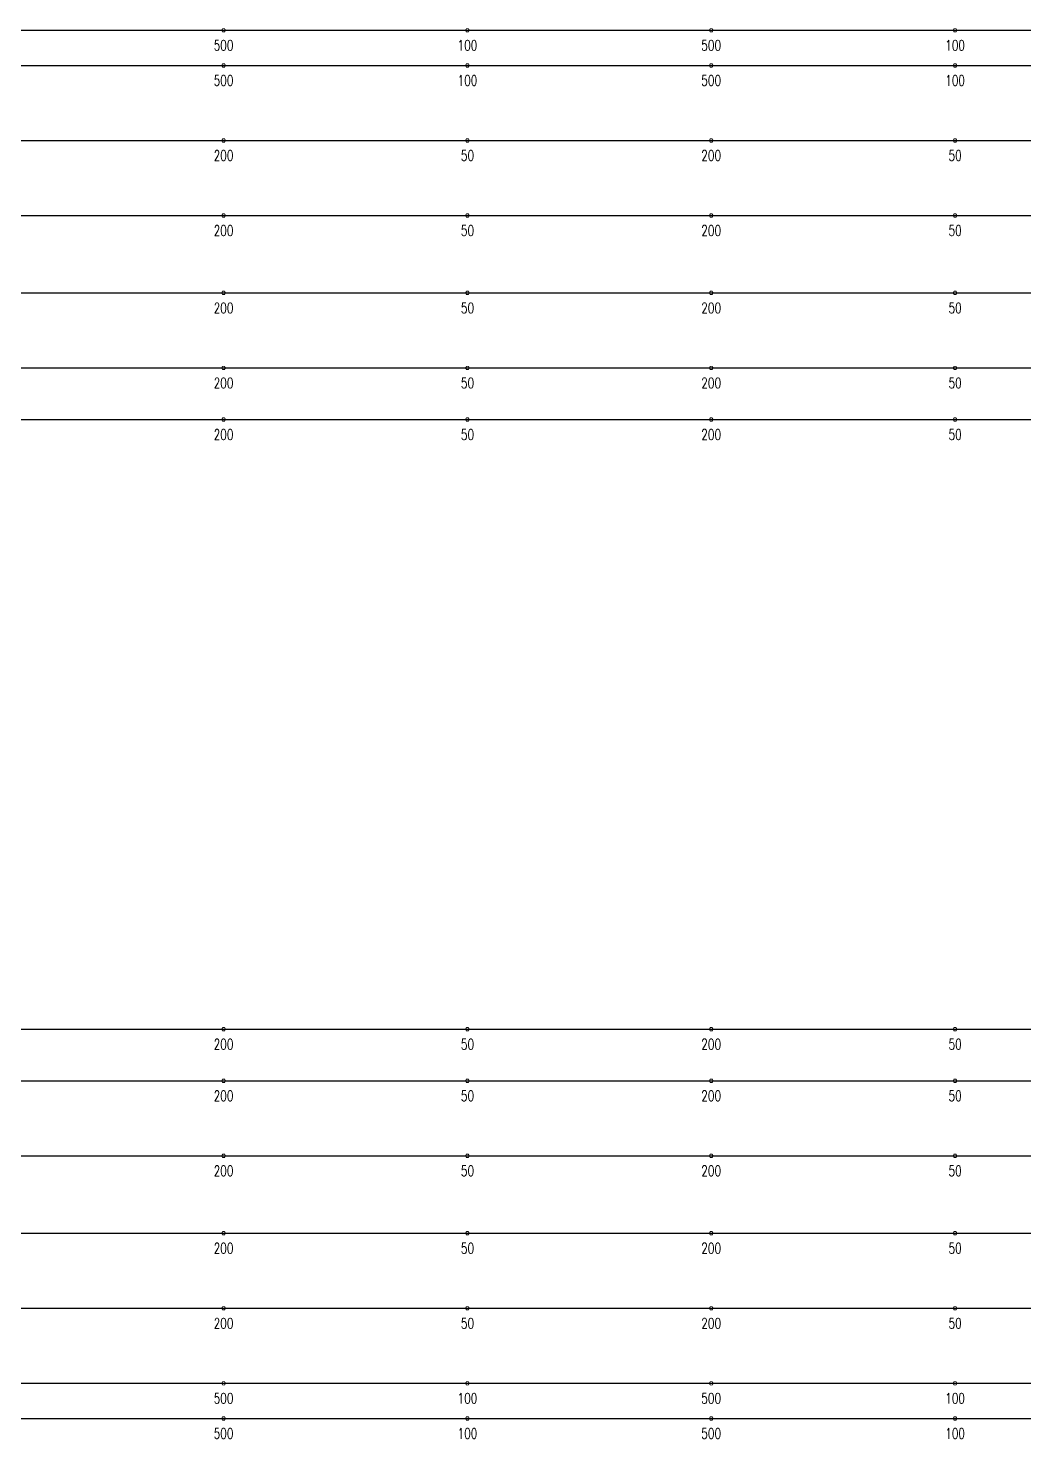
# Model space of a CAD drawing. Header units: millimetres. Extents: x 118516 to 588795, y -24154 to 50684.
# Drawn here: x 398883 to 420116, y 8468 to 38545 of the extents above; entities that cross this region are included whole.
import ezdxf
from ezdxf.enums import TextEntityAlignment as Align

# ---------------------------------------------------------------- set-up
doc = ezdxf.new("R2010")
doc.units = ezdxf.units.MM
doc.layers.get('0').update_dxf_attribs({"lineweight": 20})
doc.layers.add('ARES_TAG', color=3, linetype='Continuous')
doc.layers.add('NDC_S_TENDON', color=10, linetype='Continuous')
doc.layers.add('Current plane_Column', color=7, linetype='Continuous', true_color=0x4b00ff)
doc.layers.add('NDC_S-TENDON', color=6, linetype='Continuous', lineweight=35)
doc.layers.add('NDC_S_ANNO', color=7, linetype='Continuous', lineweight=20)
doc.styles.add('ARES_ROMANS_0.36', font='romans.shx', dxfattribs={"width": 0.36, "bigfont": 'vns.shx'})
doc.styles.add('NDC_ANNO', font='', dxfattribs={"width": 0.8})
doc.styles.get('NDC_ANNO').set_extended_font_data('Dotum')

# ---------------------------------------------------------------- blocks, each defined once
blk = doc.blocks.new('*U490')
at = {"layer": 'NDC_S_TENDON'}
blk.add_line((5123, 0), (56672, 0), dxfattribs=at)
at = {"layer": 'ARES_TAG', "style": 'ARES_ROMANS_0.36', "width": 0.36}
blk.add_attdef('S3', text='', height=375, dxfattribs=at).set_placement((-7518, 0), align=Align.MIDDLE_CENTER)
blk = doc.blocks.new('*U530')
at = {"layer": 'NDC_S_TENDON'}
blk.add_line((-16450, 0), (25150, 0), dxfattribs=at)
at = {"layer": 'ARES_TAG', "style": 'ARES_ROMANS_0.36', "width": 0.36}
blk.add_attdef('S3', text='', height=375, rotation=6.0284, dxfattribs=at).set_placement((-29792, -1409), align=Align.MIDDLE_CENTER)
blk = doc.blocks.new('*U703')
at = {"layer": 'NDC_S_TENDON'}
blk.add_line((-16450, 0), (25150, 0), dxfattribs=at)
at = {"layer": 'ARES_TAG', "style": 'ARES_ROMANS_0.36', "width": 0.36}
blk.add_attdef('S3', text='', height=375, rotation=6.0284, dxfattribs=at).set_placement((-30967, -1533), align=Align.MIDDLE_CENTER)
blk = doc.blocks.new('*U531')
at = {"layer": 'NDC_S_TENDON'}
blk.add_line((-16450, 0), (25150, 0), dxfattribs=at)
at = {"layer": 'ARES_TAG', "style": 'ARES_ROMANS_0.36', "width": 0.36}
blk.add_attdef('S3', text='', height=375, rotation=6.0286, dxfattribs=at).set_placement((-29792, -1409), align=Align.MIDDLE_CENTER)
blk = doc.blocks.new('*U700')
at = {"layer": 'NDC_S_TENDON'}
blk.add_line((-16450, 0), (25150, 0), dxfattribs=at)
at = {"layer": 'ARES_TAG', "style": 'ARES_ROMANS_0.36', "width": 0.36}
blk.add_attdef('S3', text='', height=375, rotation=6.0286, dxfattribs=at).set_placement((-31000, -1537), align=Align.MIDDLE_CENTER)
blk = doc.blocks.new('HTB TDX')
at = {"layer": 'NDC_S-TENDON', "linetype": 'Continuous'}
for points, elevation in [([(20490, 29000, 20, 20, 0), (20470, 29035, 20, 20, 0), (20430, 29035, 20, 20, 0), (20410, 29000, 20, 20, 0), (20430, 28965, 20, 20, 0), (20470, 28965, 20, 20, 0)], 3600), ([(20490, 29000, 20, 20, 0), (20470, 29035, 20, 20, 0), (20430, 29035, 20, 20, 0), (20410, 29000, 20, 20, 0), (20430, 28965, 20, 20, 0), (20470, 28965, 20, 20, 0)], 3600), ([(20490, 29000, 20, 20, 0), (20470, 29035, 20, 20, 0), (20430, 29035, 20, 20, 0), (20410, 29000, 20, 20, 0), (20430, 28965, 20, 20, 0), (20470, 28965, 20, 20, 0)], 3600), ([(20490, 29000, 20, 20, 0), (20470, 29035, 20, 20, 0), (20430, 29035, 20, 20, 0), (20410, 29000, 20, 20, 0), (20430, 28965, 20, 20, 0), (20470, 28965, 20, 20, 0)], 3600), ([(25690, 29000, 20, 20, 0), (25670, 29035, 20, 20, 0), (25630, 29035, 20, 20, 0), (25610, 29000, 20, 20, 0), (25630, 28965, 20, 20, 0), (25670, 28965, 20, 20, 0)], 3200), ([(25690, 29000, 20, 20, 0), (25670, 29035, 20, 20, 0), (25630, 29035, 20, 20, 0), (25610, 29000, 20, 20, 0), (25630, 28965, 20, 20, 0), (25670, 28965, 20, 20, 0)], 3200), ([(30890, 29000, 20, 20, 0), (30870, 29035, 20, 20, 0), (30830, 29035, 20, 20, 0), (30810, 29000, 20, 20, 0), (30830, 28965, 20, 20, 0), (30870, 28965, 20, 20, 0)], 3600), ([(30890, 29000, 20, 20, 0), (30870, 29035, 20, 20, 0), (30830, 29035, 20, 20, 0), (30810, 29000, 20, 20, 0), (30830, 28965, 20, 20, 0), (30870, 28965, 20, 20, 0)], 3600), ([(30890, 29000, 20, 20, 0), (30870, 29035, 20, 20, 0), (30830, 29035, 20, 20, 0), (30810, 29000, 20, 20, 0), (30830, 28965, 20, 20, 0), (30870, 28965, 20, 20, 0)], 3600), ([(30890, 29000, 20, 20, 0), (30870, 29035, 20, 20, 0), (30830, 29035, 20, 20, 0), (30810, 29000, 20, 20, 0), (30830, 28965, 20, 20, 0), (30870, 28965, 20, 20, 0)], 3600), ([(36090, 29000, 20, 20, 0), (36070, 29035, 20, 20, 0), (36030, 29035, 20, 20, 0), (36010, 29000, 20, 20, 0), (36030, 28965, 20, 20, 0), (36070, 28965, 20, 20, 0)], 3200), ([(36090, 29000, 20, 20, 0), (36070, 29035, 20, 20, 0), (36030, 29035, 20, 20, 0), (36010, 29000, 20, 20, 0), (36030, 28965, 20, 20, 0), (36070, 28965, 20, 20, 0)], 3200), ([(20490, 28250, 20, 20, 0), (20470, 28285, 20, 20, 0), (20430, 28285, 20, 20, 0), (20410, 28250, 20, 20, 0), (20430, 28215, 20, 20, 0), (20470, 28215, 20, 20, 0)], 3600), ([(20490, 28250, 20, 20, 0), (20470, 28285, 20, 20, 0), (20430, 28285, 20, 20, 0), (20410, 28250, 20, 20, 0), (20430, 28215, 20, 20, 0), (20470, 28215, 20, 20, 0)], 3600), ([(20490, 28250, 20, 20, 0), (20470, 28285, 20, 20, 0), (20430, 28285, 20, 20, 0), (20410, 28250, 20, 20, 0), (20430, 28215, 20, 20, 0), (20470, 28215, 20, 20, 0)], 3600), ([(20490, 28250, 20, 20, 0), (20470, 28285, 20, 20, 0), (20430, 28285, 20, 20, 0), (20410, 28250, 20, 20, 0), (20430, 28215, 20, 20, 0), (20470, 28215, 20, 20, 0)], 3600), ([(25690, 28250, 20, 20, 0), (25670, 28285, 20, 20, 0), (25630, 28285, 20, 20, 0), (25610, 28250, 20, 20, 0), (25630, 28215, 20, 20, 0), (25670, 28215, 20, 20, 0)], 3200), ([(25690, 28250, 20, 20, 0), (25670, 28285, 20, 20, 0), (25630, 28285, 20, 20, 0), (25610, 28250, 20, 20, 0), (25630, 28215, 20, 20, 0), (25670, 28215, 20, 20, 0)], 3200), ([(30890, 28250, 20, 20, 0), (30870, 28285, 20, 20, 0), (30830, 28285, 20, 20, 0), (30810, 28250, 20, 20, 0), (30830, 28215, 20, 20, 0), (30870, 28215, 20, 20, 0)], 3600), ([(30890, 28250, 20, 20, 0), (30870, 28285, 20, 20, 0), (30830, 28285, 20, 20, 0), (30810, 28250, 20, 20, 0), (30830, 28215, 20, 20, 0), (30870, 28215, 20, 20, 0)], 3600), ([(30890, 28250, 20, 20, 0), (30870, 28285, 20, 20, 0), (30830, 28285, 20, 20, 0), (30810, 28250, 20, 20, 0), (30830, 28215, 20, 20, 0), (30870, 28215, 20, 20, 0)], 3600), ([(30890, 28250, 20, 20, 0), (30870, 28285, 20, 20, 0), (30830, 28285, 20, 20, 0), (30810, 28250, 20, 20, 0), (30830, 28215, 20, 20, 0), (30870, 28215, 20, 20, 0)], 3600), ([(36090, 28250, 20, 20, 0), (36070, 28285, 20, 20, 0), (36030, 28285, 20, 20, 0), (36010, 28250, 20, 20, 0), (36030, 28215, 20, 20, 0), (36070, 28215, 20, 20, 0)], 3200), ([(36090, 28250, 20, 20, 0), (36070, 28285, 20, 20, 0), (36030, 28285, 20, 20, 0), (36010, 28250, 20, 20, 0), (36030, 28215, 20, 20, 0), (36070, 28215, 20, 20, 0)], 3200), ([(20490, 26650, 20, 20, 0), (20470, 26685, 20, 20, 0), (20430, 26685, 20, 20, 0), (20410, 26650, 20, 20, 0), (20430, 26615, 20, 20, 0), (20470, 26615, 20, 20, 0)], 3650), ([(20490, 26650, 20, 20, 0), (20470, 26685, 20, 20, 0), (20430, 26685, 20, 20, 0), (20410, 26650, 20, 20, 0), (20430, 26615, 20, 20, 0), (20470, 26615, 20, 20, 0)], 3650), ([(20490, 26650, 20, 20, 0), (20470, 26685, 20, 20, 0), (20430, 26685, 20, 20, 0), (20410, 26650, 20, 20, 0), (20430, 26615, 20, 20, 0), (20470, 26615, 20, 20, 0)], 3650), ([(20490, 26650, 20, 20, 0), (20470, 26685, 20, 20, 0), (20430, 26685, 20, 20, 0), (20410, 26650, 20, 20, 0), (20430, 26615, 20, 20, 0), (20470, 26615, 20, 20, 0)], 3650), ([(25690, 26650, 20, 20, 0), (25670, 26685, 20, 20, 0), (25630, 26685, 20, 20, 0), (25610, 26650, 20, 20, 0), (25630, 26615, 20, 20, 0), (25670, 26615, 20, 20, 0)], 3500), ([(25690, 26650, 20, 20, 0), (25670, 26685, 20, 20, 0), (25630, 26685, 20, 20, 0), (25610, 26650, 20, 20, 0), (25630, 26615, 20, 20, 0), (25670, 26615, 20, 20, 0)], 3500), ([(30890, 26650, 20, 20, 0), (30870, 26685, 20, 20, 0), (30830, 26685, 20, 20, 0), (30810, 26650, 20, 20, 0), (30830, 26615, 20, 20, 0), (30870, 26615, 20, 20, 0)], 3650), ([(30890, 26650, 20, 20, 0), (30870, 26685, 20, 20, 0), (30830, 26685, 20, 20, 0), (30810, 26650, 20, 20, 0), (30830, 26615, 20, 20, 0), (30870, 26615, 20, 20, 0)], 3650), ([(30890, 26650, 20, 20, 0), (30870, 26685, 20, 20, 0), (30830, 26685, 20, 20, 0), (30810, 26650, 20, 20, 0), (30830, 26615, 20, 20, 0), (30870, 26615, 20, 20, 0)], 3650), ([(30890, 26650, 20, 20, 0), (30870, 26685, 20, 20, 0), (30830, 26685, 20, 20, 0), (30810, 26650, 20, 20, 0), (30830, 26615, 20, 20, 0), (30870, 26615, 20, 20, 0)], 3650), ([(36090, 26650, 20, 20, 0), (36070, 26685, 20, 20, 0), (36030, 26685, 20, 20, 0), (36010, 26650, 20, 20, 0), (36030, 26615, 20, 20, 0), (36070, 26615, 20, 20, 0)], 3500), ([(36090, 26650, 20, 20, 0), (36070, 26685, 20, 20, 0), (36030, 26685, 20, 20, 0), (36010, 26650, 20, 20, 0), (36030, 26615, 20, 20, 0), (36070, 26615, 20, 20, 0)], 3500), ([(20490, 25050, 20, 20, 0), (20470, 25085, 20, 20, 0), (20430, 25085, 20, 20, 0), (20410, 25050, 20, 20, 0), (20430, 25015, 20, 20, 0), (20470, 25015, 20, 20, 0)], 3650), ([(20490, 25050, 20, 20, 0), (20470, 25085, 20, 20, 0), (20430, 25085, 20, 20, 0), (20410, 25050, 20, 20, 0), (20430, 25015, 20, 20, 0), (20470, 25015, 20, 20, 0)], 3650), ([(20490, 25050, 20, 20, 0), (20470, 25085, 20, 20, 0), (20430, 25085, 20, 20, 0), (20410, 25050, 20, 20, 0), (20430, 25015, 20, 20, 0), (20470, 25015, 20, 20, 0)], 3650), ([(20490, 25050, 20, 20, 0), (20470, 25085, 20, 20, 0), (20430, 25085, 20, 20, 0), (20410, 25050, 20, 20, 0), (20430, 25015, 20, 20, 0), (20470, 25015, 20, 20, 0)], 3650), ([(25690, 25050, 20, 20, 0), (25670, 25085, 20, 20, 0), (25630, 25085, 20, 20, 0), (25610, 25050, 20, 20, 0), (25630, 25015, 20, 20, 0), (25670, 25015, 20, 20, 0)], 3500), ([(25690, 25050, 20, 20, 0), (25670, 25085, 20, 20, 0), (25630, 25085, 20, 20, 0), (25610, 25050, 20, 20, 0), (25630, 25015, 20, 20, 0), (25670, 25015, 20, 20, 0)], 3500), ([(30890, 25050, 20, 20, 0), (30870, 25085, 20, 20, 0), (30830, 25085, 20, 20, 0), (30810, 25050, 20, 20, 0), (30830, 25015, 20, 20, 0), (30870, 25015, 20, 20, 0)], 3650), ([(30890, 25050, 20, 20, 0), (30870, 25085, 20, 20, 0), (30830, 25085, 20, 20, 0), (30810, 25050, 20, 20, 0), (30830, 25015, 20, 20, 0), (30870, 25015, 20, 20, 0)], 3650), ([(30890, 25050, 20, 20, 0), (30870, 25085, 20, 20, 0), (30830, 25085, 20, 20, 0), (30810, 25050, 20, 20, 0), (30830, 25015, 20, 20, 0), (30870, 25015, 20, 20, 0)], 3650), ([(30890, 25050, 20, 20, 0), (30870, 25085, 20, 20, 0), (30830, 25085, 20, 20, 0), (30810, 25050, 20, 20, 0), (30830, 25015, 20, 20, 0), (30870, 25015, 20, 20, 0)], 3650), ([(36090, 25050, 20, 20, 0), (36070, 25085, 20, 20, 0), (36030, 25085, 20, 20, 0), (36010, 25050, 20, 20, 0), (36030, 25015, 20, 20, 0), (36070, 25015, 20, 20, 0)], 3500), ([(36090, 25050, 20, 20, 0), (36070, 25085, 20, 20, 0), (36030, 25085, 20, 20, 0), (36010, 25050, 20, 20, 0), (36030, 25015, 20, 20, 0), (36070, 25015, 20, 20, 0)], 3500), ([(20490, 23400, 20, 20, 0), (20470, 23435, 20, 20, 0), (20430, 23435, 20, 20, 0), (20410, 23400, 20, 20, 0), (20430, 23365, 20, 20, 0), (20470, 23365, 20, 20, 0)], 3650), ([(20490, 23400, 20, 20, 0), (20470, 23435, 20, 20, 0), (20430, 23435, 20, 20, 0), (20410, 23400, 20, 20, 0), (20430, 23365, 20, 20, 0), (20470, 23365, 20, 20, 0)], 3650), ([(20490, 23400, 20, 20, 0), (20470, 23435, 20, 20, 0), (20430, 23435, 20, 20, 0), (20410, 23400, 20, 20, 0), (20430, 23365, 20, 20, 0), (20470, 23365, 20, 20, 0)], 3650), ([(20490, 23400, 20, 20, 0), (20470, 23435, 20, 20, 0), (20430, 23435, 20, 20, 0), (20410, 23400, 20, 20, 0), (20430, 23365, 20, 20, 0), (20470, 23365, 20, 20, 0)], 3650), ([(25690, 23400, 20, 20, 0), (25670, 23435, 20, 20, 0), (25630, 23435, 20, 20, 0), (25610, 23400, 20, 20, 0), (25630, 23365, 20, 20, 0), (25670, 23365, 20, 20, 0)], 3500), ([(25690, 23400, 20, 20, 0), (25670, 23435, 20, 20, 0), (25630, 23435, 20, 20, 0), (25610, 23400, 20, 20, 0), (25630, 23365, 20, 20, 0), (25670, 23365, 20, 20, 0)], 3500), ([(30890, 23400, 20, 20, 0), (30870, 23435, 20, 20, 0), (30830, 23435, 20, 20, 0), (30810, 23400, 20, 20, 0), (30830, 23365, 20, 20, 0), (30870, 23365, 20, 20, 0)], 3650), ([(30890, 23400, 20, 20, 0), (30870, 23435, 20, 20, 0), (30830, 23435, 20, 20, 0), (30810, 23400, 20, 20, 0), (30830, 23365, 20, 20, 0), (30870, 23365, 20, 20, 0)], 3650), ([(30890, 23400, 20, 20, 0), (30870, 23435, 20, 20, 0), (30830, 23435, 20, 20, 0), (30810, 23400, 20, 20, 0), (30830, 23365, 20, 20, 0), (30870, 23365, 20, 20, 0)], 3650), ([(30890, 23400, 20, 20, 0), (30870, 23435, 20, 20, 0), (30830, 23435, 20, 20, 0), (30810, 23400, 20, 20, 0), (30830, 23365, 20, 20, 0), (30870, 23365, 20, 20, 0)], 3650), ([(36090, 23400, 20, 20, 0), (36070, 23435, 20, 20, 0), (36030, 23435, 20, 20, 0), (36010, 23400, 20, 20, 0), (36030, 23365, 20, 20, 0), (36070, 23365, 20, 20, 0)], 3500), ([(36090, 23400, 20, 20, 0), (36070, 23435, 20, 20, 0), (36030, 23435, 20, 20, 0), (36010, 23400, 20, 20, 0), (36030, 23365, 20, 20, 0), (36070, 23365, 20, 20, 0)], 3500), ([(20490, 21800, 20, 20, 0), (20470, 21835, 20, 20, 0), (20430, 21835, 20, 20, 0), (20410, 21800, 20, 20, 0), (20430, 21765, 20, 20, 0), (20470, 21765, 20, 20, 0)], 3650), ([(20490, 21800, 20, 20, 0), (20470, 21835, 20, 20, 0), (20430, 21835, 20, 20, 0), (20410, 21800, 20, 20, 0), (20430, 21765, 20, 20, 0), (20470, 21765, 20, 20, 0)], 3650), ([(20490, 21800, 20, 20, 0), (20470, 21835, 20, 20, 0), (20430, 21835, 20, 20, 0), (20410, 21800, 20, 20, 0), (20430, 21765, 20, 20, 0), (20470, 21765, 20, 20, 0)], 3650), ([(20490, 21800, 20, 20, 0), (20470, 21835, 20, 20, 0), (20430, 21835, 20, 20, 0), (20410, 21800, 20, 20, 0), (20430, 21765, 20, 20, 0), (20470, 21765, 20, 20, 0)], 3650), ([(25690, 21800, 20, 20, 0), (25670, 21835, 20, 20, 0), (25630, 21835, 20, 20, 0), (25610, 21800, 20, 20, 0), (25630, 21765, 20, 20, 0), (25670, 21765, 20, 20, 0)], 3500), ([(25690, 21800, 20, 20, 0), (25670, 21835, 20, 20, 0), (25630, 21835, 20, 20, 0), (25610, 21800, 20, 20, 0), (25630, 21765, 20, 20, 0), (25670, 21765, 20, 20, 0)], 3500), ([(30890, 21800, 20, 20, 0), (30870, 21835, 20, 20, 0), (30830, 21835, 20, 20, 0), (30810, 21800, 20, 20, 0), (30830, 21765, 20, 20, 0), (30870, 21765, 20, 20, 0)], 3650), ([(30890, 21800, 20, 20, 0), (30870, 21835, 20, 20, 0), (30830, 21835, 20, 20, 0), (30810, 21800, 20, 20, 0), (30830, 21765, 20, 20, 0), (30870, 21765, 20, 20, 0)], 3650), ([(30890, 21800, 20, 20, 0), (30870, 21835, 20, 20, 0), (30830, 21835, 20, 20, 0), (30810, 21800, 20, 20, 0), (30830, 21765, 20, 20, 0), (30870, 21765, 20, 20, 0)], 3650), ([(30890, 21800, 20, 20, 0), (30870, 21835, 20, 20, 0), (30830, 21835, 20, 20, 0), (30810, 21800, 20, 20, 0), (30830, 21765, 20, 20, 0), (30870, 21765, 20, 20, 0)], 3650), ([(36090, 21800, 20, 20, 0), (36070, 21835, 20, 20, 0), (36030, 21835, 20, 20, 0), (36010, 21800, 20, 20, 0), (36030, 21765, 20, 20, 0), (36070, 21765, 20, 20, 0)], 3500), ([(36090, 21800, 20, 20, 0), (36070, 21835, 20, 20, 0), (36030, 21835, 20, 20, 0), (36010, 21800, 20, 20, 0), (36030, 21765, 20, 20, 0), (36070, 21765, 20, 20, 0)], 3500), ([(20490, 20700, 20, 20, 0), (20470, 20735, 20, 20, 0), (20430, 20735, 20, 20, 0), (20410, 20700, 20, 20, 0), (20430, 20665, 20, 20, 0), (20470, 20665, 20, 20, 0)], 3650), ([(20490, 20700, 20, 20, 0), (20470, 20735, 20, 20, 0), (20430, 20735, 20, 20, 0), (20410, 20700, 20, 20, 0), (20430, 20665, 20, 20, 0), (20470, 20665, 20, 20, 0)], 3650), ([(20490, 20700, 20, 20, 0), (20470, 20735, 20, 20, 0), (20430, 20735, 20, 20, 0), (20410, 20700, 20, 20, 0), (20430, 20665, 20, 20, 0), (20470, 20665, 20, 20, 0)], 3650), ([(20490, 20700, 20, 20, 0), (20470, 20735, 20, 20, 0), (20430, 20735, 20, 20, 0), (20410, 20700, 20, 20, 0), (20430, 20665, 20, 20, 0), (20470, 20665, 20, 20, 0)], 3650), ([(25690, 20700, 20, 20, 0), (25670, 20735, 20, 20, 0), (25630, 20735, 20, 20, 0), (25610, 20700, 20, 20, 0), (25630, 20665, 20, 20, 0), (25670, 20665, 20, 20, 0)], 3500), ([(25690, 20700, 20, 20, 0), (25670, 20735, 20, 20, 0), (25630, 20735, 20, 20, 0), (25610, 20700, 20, 20, 0), (25630, 20665, 20, 20, 0), (25670, 20665, 20, 20, 0)], 3500), ([(30890, 20700, 20, 20, 0), (30870, 20735, 20, 20, 0), (30830, 20735, 20, 20, 0), (30810, 20700, 20, 20, 0), (30830, 20665, 20, 20, 0), (30870, 20665, 20, 20, 0)], 3650), ([(30890, 20700, 20, 20, 0), (30870, 20735, 20, 20, 0), (30830, 20735, 20, 20, 0), (30810, 20700, 20, 20, 0), (30830, 20665, 20, 20, 0), (30870, 20665, 20, 20, 0)], 3650), ([(30890, 20700, 20, 20, 0), (30870, 20735, 20, 20, 0), (30830, 20735, 20, 20, 0), (30810, 20700, 20, 20, 0), (30830, 20665, 20, 20, 0), (30870, 20665, 20, 20, 0)], 3650), ([(30890, 20700, 20, 20, 0), (30870, 20735, 20, 20, 0), (30830, 20735, 20, 20, 0), (30810, 20700, 20, 20, 0), (30830, 20665, 20, 20, 0), (30870, 20665, 20, 20, 0)], 3650), ([(36090, 20700, 20, 20, 0), (36070, 20735, 20, 20, 0), (36030, 20735, 20, 20, 0), (36010, 20700, 20, 20, 0), (36030, 20665, 20, 20, 0), (36070, 20665, 20, 20, 0)], 3500), ([(36090, 20700, 20, 20, 0), (36070, 20735, 20, 20, 0), (36030, 20735, 20, 20, 0), (36010, 20700, 20, 20, 0), (36030, 20665, 20, 20, 0), (36070, 20665, 20, 20, 0)], 3500), ([(20490, 7700, 20, 20, 0), (20470, 7735, 20, 20, 0), (20430, 7735, 20, 20, 0), (20410, 7700, 20, 20, 0), (20430, 7665, 20, 20, 0), (20470, 7665, 20, 20, 0)], 3650), ([(20490, 7700, 20, 20, 0), (20470, 7735, 20, 20, 0), (20430, 7735, 20, 20, 0), (20410, 7700, 20, 20, 0), (20430, 7665, 20, 20, 0), (20470, 7665, 20, 20, 0)], 3650), ([(20490, 7700, 20, 20, 0), (20470, 7735, 20, 20, 0), (20430, 7735, 20, 20, 0), (20410, 7700, 20, 20, 0), (20430, 7665, 20, 20, 0), (20470, 7665, 20, 20, 0)], 3650), ([(20490, 7700, 20, 20, 0), (20470, 7735, 20, 20, 0), (20430, 7735, 20, 20, 0), (20410, 7700, 20, 20, 0), (20430, 7665, 20, 20, 0), (20470, 7665, 20, 20, 0)], 3650), ([(25690, 7700, 20, 20, 0), (25670, 7735, 20, 20, 0), (25630, 7735, 20, 20, 0), (25610, 7700, 20, 20, 0), (25630, 7665, 20, 20, 0), (25670, 7665, 20, 20, 0)], 3500), ([(25690, 7700, 20, 20, 0), (25670, 7735, 20, 20, 0), (25630, 7735, 20, 20, 0), (25610, 7700, 20, 20, 0), (25630, 7665, 20, 20, 0), (25670, 7665, 20, 20, 0)], 3500), ([(30890, 7700, 20, 20, 0), (30870, 7735, 20, 20, 0), (30830, 7735, 20, 20, 0), (30810, 7700, 20, 20, 0), (30830, 7665, 20, 20, 0), (30870, 7665, 20, 20, 0)], 3650), ([(30890, 7700, 20, 20, 0), (30870, 7735, 20, 20, 0), (30830, 7735, 20, 20, 0), (30810, 7700, 20, 20, 0), (30830, 7665, 20, 20, 0), (30870, 7665, 20, 20, 0)], 3650), ([(30890, 7700, 20, 20, 0), (30870, 7735, 20, 20, 0), (30830, 7735, 20, 20, 0), (30810, 7700, 20, 20, 0), (30830, 7665, 20, 20, 0), (30870, 7665, 20, 20, 0)], 3650), ([(30890, 7700, 20, 20, 0), (30870, 7735, 20, 20, 0), (30830, 7735, 20, 20, 0), (30810, 7700, 20, 20, 0), (30830, 7665, 20, 20, 0), (30870, 7665, 20, 20, 0)], 3650), ([(36090, 7700, 20, 20, 0), (36070, 7735, 20, 20, 0), (36030, 7735, 20, 20, 0), (36010, 7700, 20, 20, 0), (36030, 7665, 20, 20, 0), (36070, 7665, 20, 20, 0)], 3500), ([(36090, 7700, 20, 20, 0), (36070, 7735, 20, 20, 0), (36030, 7735, 20, 20, 0), (36010, 7700, 20, 20, 0), (36030, 7665, 20, 20, 0), (36070, 7665, 20, 20, 0)], 3500), ([(20490, 6600, 20, 20, 0), (20470, 6635, 20, 20, 0), (20430, 6635, 20, 20, 0), (20410, 6600, 20, 20, 0), (20430, 6565, 20, 20, 0), (20470, 6565, 20, 20, 0)], 3650), ([(20490, 6600, 20, 20, 0), (20470, 6635, 20, 20, 0), (20430, 6635, 20, 20, 0), (20410, 6600, 20, 20, 0), (20430, 6565, 20, 20, 0), (20470, 6565, 20, 20, 0)], 3650), ([(20490, 6600, 20, 20, 0), (20470, 6635, 20, 20, 0), (20430, 6635, 20, 20, 0), (20410, 6600, 20, 20, 0), (20430, 6565, 20, 20, 0), (20470, 6565, 20, 20, 0)], 3650), ([(20490, 6600, 20, 20, 0), (20470, 6635, 20, 20, 0), (20430, 6635, 20, 20, 0), (20410, 6600, 20, 20, 0), (20430, 6565, 20, 20, 0), (20470, 6565, 20, 20, 0)], 3650), ([(25690, 6600, 20, 20, 0), (25670, 6635, 20, 20, 0), (25630, 6635, 20, 20, 0), (25610, 6600, 20, 20, 0), (25630, 6565, 20, 20, 0), (25670, 6565, 20, 20, 0)], 3500), ([(25690, 6600, 20, 20, 0), (25670, 6635, 20, 20, 0), (25630, 6635, 20, 20, 0), (25610, 6600, 20, 20, 0), (25630, 6565, 20, 20, 0), (25670, 6565, 20, 20, 0)], 3500), ([(30890, 6600, 20, 20, 0), (30870, 6635, 20, 20, 0), (30830, 6635, 20, 20, 0), (30810, 6600, 20, 20, 0), (30830, 6565, 20, 20, 0), (30870, 6565, 20, 20, 0)], 3650), ([(30890, 6600, 20, 20, 0), (30870, 6635, 20, 20, 0), (30830, 6635, 20, 20, 0), (30810, 6600, 20, 20, 0), (30830, 6565, 20, 20, 0), (30870, 6565, 20, 20, 0)], 3650), ([(30890, 6600, 20, 20, 0), (30870, 6635, 20, 20, 0), (30830, 6635, 20, 20, 0), (30810, 6600, 20, 20, 0), (30830, 6565, 20, 20, 0), (30870, 6565, 20, 20, 0)], 3650), ([(30890, 6600, 20, 20, 0), (30870, 6635, 20, 20, 0), (30830, 6635, 20, 20, 0), (30810, 6600, 20, 20, 0), (30830, 6565, 20, 20, 0), (30870, 6565, 20, 20, 0)], 3650), ([(36090, 6600, 20, 20, 0), (36070, 6635, 20, 20, 0), (36030, 6635, 20, 20, 0), (36010, 6600, 20, 20, 0), (36030, 6565, 20, 20, 0), (36070, 6565, 20, 20, 0)], 3500), ([(36090, 6600, 20, 20, 0), (36070, 6635, 20, 20, 0), (36030, 6635, 20, 20, 0), (36010, 6600, 20, 20, 0), (36030, 6565, 20, 20, 0), (36070, 6565, 20, 20, 0)], 3500), ([(20490, 5000, 20, 20, 0), (20470, 5035, 20, 20, 0), (20430, 5035, 20, 20, 0), (20410, 5000, 20, 20, 0), (20430, 4965, 20, 20, 0), (20470, 4965, 20, 20, 0)], 3650), ([(20490, 5000, 20, 20, 0), (20470, 5035, 20, 20, 0), (20430, 5035, 20, 20, 0), (20410, 5000, 20, 20, 0), (20430, 4965, 20, 20, 0), (20470, 4965, 20, 20, 0)], 3650), ([(20490, 5000, 20, 20, 0), (20470, 5035, 20, 20, 0), (20430, 5035, 20, 20, 0), (20410, 5000, 20, 20, 0), (20430, 4965, 20, 20, 0), (20470, 4965, 20, 20, 0)], 3650), ([(20490, 5000, 20, 20, 0), (20470, 5035, 20, 20, 0), (20430, 5035, 20, 20, 0), (20410, 5000, 20, 20, 0), (20430, 4965, 20, 20, 0), (20470, 4965, 20, 20, 0)], 3650), ([(25690, 5000, 20, 20, 0), (25670, 5035, 20, 20, 0), (25630, 5035, 20, 20, 0), (25610, 5000, 20, 20, 0), (25630, 4965, 20, 20, 0), (25670, 4965, 20, 20, 0)], 3500), ([(25690, 5000, 20, 20, 0), (25670, 5035, 20, 20, 0), (25630, 5035, 20, 20, 0), (25610, 5000, 20, 20, 0), (25630, 4965, 20, 20, 0), (25670, 4965, 20, 20, 0)], 3500), ([(30890, 5000, 20, 20, 0), (30870, 5035, 20, 20, 0), (30830, 5035, 20, 20, 0), (30810, 5000, 20, 20, 0), (30830, 4965, 20, 20, 0), (30870, 4965, 20, 20, 0)], 3650), ([(30890, 5000, 20, 20, 0), (30870, 5035, 20, 20, 0), (30830, 5035, 20, 20, 0), (30810, 5000, 20, 20, 0), (30830, 4965, 20, 20, 0), (30870, 4965, 20, 20, 0)], 3650), ([(30890, 5000, 20, 20, 0), (30870, 5035, 20, 20, 0), (30830, 5035, 20, 20, 0), (30810, 5000, 20, 20, 0), (30830, 4965, 20, 20, 0), (30870, 4965, 20, 20, 0)], 3650), ([(30890, 5000, 20, 20, 0), (30870, 5035, 20, 20, 0), (30830, 5035, 20, 20, 0), (30810, 5000, 20, 20, 0), (30830, 4965, 20, 20, 0), (30870, 4965, 20, 20, 0)], 3650), ([(36090, 5000, 20, 20, 0), (36070, 5035, 20, 20, 0), (36030, 5035, 20, 20, 0), (36010, 5000, 20, 20, 0), (36030, 4965, 20, 20, 0), (36070, 4965, 20, 20, 0)], 3500), ([(36090, 5000, 20, 20, 0), (36070, 5035, 20, 20, 0), (36030, 5035, 20, 20, 0), (36010, 5000, 20, 20, 0), (36030, 4965, 20, 20, 0), (36070, 4965, 20, 20, 0)], 3500), ([(20490, 3350, 20, 20, 0), (20470, 3385, 20, 20, 0), (20430, 3385, 20, 20, 0), (20410, 3350, 20, 20, 0), (20430, 3315, 20, 20, 0), (20470, 3315, 20, 20, 0)], 3650), ([(20490, 3350, 20, 20, 0), (20470, 3385, 20, 20, 0), (20430, 3385, 20, 20, 0), (20410, 3350, 20, 20, 0), (20430, 3315, 20, 20, 0), (20470, 3315, 20, 20, 0)], 3650), ([(20490, 3350, 20, 20, 0), (20470, 3385, 20, 20, 0), (20430, 3385, 20, 20, 0), (20410, 3350, 20, 20, 0), (20430, 3315, 20, 20, 0), (20470, 3315, 20, 20, 0)], 3650), ([(20490, 3350, 20, 20, 0), (20470, 3385, 20, 20, 0), (20430, 3385, 20, 20, 0), (20410, 3350, 20, 20, 0), (20430, 3315, 20, 20, 0), (20470, 3315, 20, 20, 0)], 3650), ([(25690, 3350, 20, 20, 0), (25670, 3385, 20, 20, 0), (25630, 3385, 20, 20, 0), (25610, 3350, 20, 20, 0), (25630, 3315, 20, 20, 0), (25670, 3315, 20, 20, 0)], 3500), ([(25690, 3350, 20, 20, 0), (25670, 3385, 20, 20, 0), (25630, 3385, 20, 20, 0), (25610, 3350, 20, 20, 0), (25630, 3315, 20, 20, 0), (25670, 3315, 20, 20, 0)], 3500), ([(30890, 3350, 20, 20, 0), (30870, 3385, 20, 20, 0), (30830, 3385, 20, 20, 0), (30810, 3350, 20, 20, 0), (30830, 3315, 20, 20, 0), (30870, 3315, 20, 20, 0)], 3650), ([(30890, 3350, 20, 20, 0), (30870, 3385, 20, 20, 0), (30830, 3385, 20, 20, 0), (30810, 3350, 20, 20, 0), (30830, 3315, 20, 20, 0), (30870, 3315, 20, 20, 0)], 3650), ([(30890, 3350, 20, 20, 0), (30870, 3385, 20, 20, 0), (30830, 3385, 20, 20, 0), (30810, 3350, 20, 20, 0), (30830, 3315, 20, 20, 0), (30870, 3315, 20, 20, 0)], 3650), ([(30890, 3350, 20, 20, 0), (30870, 3385, 20, 20, 0), (30830, 3385, 20, 20, 0), (30810, 3350, 20, 20, 0), (30830, 3315, 20, 20, 0), (30870, 3315, 20, 20, 0)], 3650), ([(36090, 3350, 20, 20, 0), (36070, 3385, 20, 20, 0), (36030, 3385, 20, 20, 0), (36010, 3350, 20, 20, 0), (36030, 3315, 20, 20, 0), (36070, 3315, 20, 20, 0)], 3500), ([(36090, 3350, 20, 20, 0), (36070, 3385, 20, 20, 0), (36030, 3385, 20, 20, 0), (36010, 3350, 20, 20, 0), (36030, 3315, 20, 20, 0), (36070, 3315, 20, 20, 0)], 3500), ([(20490, 1750, 20, 20, 0), (20470, 1785, 20, 20, 0), (20430, 1785, 20, 20, 0), (20410, 1750, 20, 20, 0), (20430, 1715, 20, 20, 0), (20470, 1715, 20, 20, 0)], 3650), ([(20490, 1750, 20, 20, 0), (20470, 1785, 20, 20, 0), (20430, 1785, 20, 20, 0), (20410, 1750, 20, 20, 0), (20430, 1715, 20, 20, 0), (20470, 1715, 20, 20, 0)], 3650), ([(20490, 1750, 20, 20, 0), (20470, 1785, 20, 20, 0), (20430, 1785, 20, 20, 0), (20410, 1750, 20, 20, 0), (20430, 1715, 20, 20, 0), (20470, 1715, 20, 20, 0)], 3650), ([(20490, 1750, 20, 20, 0), (20470, 1785, 20, 20, 0), (20430, 1785, 20, 20, 0), (20410, 1750, 20, 20, 0), (20430, 1715, 20, 20, 0), (20470, 1715, 20, 20, 0)], 3650), ([(25690, 1750, 20, 20, 0), (25670, 1785, 20, 20, 0), (25630, 1785, 20, 20, 0), (25610, 1750, 20, 20, 0), (25630, 1715, 20, 20, 0), (25670, 1715, 20, 20, 0)], 3500), ([(25690, 1750, 20, 20, 0), (25670, 1785, 20, 20, 0), (25630, 1785, 20, 20, 0), (25610, 1750, 20, 20, 0), (25630, 1715, 20, 20, 0), (25670, 1715, 20, 20, 0)], 3500), ([(30890, 1750, 20, 20, 0), (30870, 1785, 20, 20, 0), (30830, 1785, 20, 20, 0), (30810, 1750, 20, 20, 0), (30830, 1715, 20, 20, 0), (30870, 1715, 20, 20, 0)], 3650), ([(30890, 1750, 20, 20, 0), (30870, 1785, 20, 20, 0), (30830, 1785, 20, 20, 0), (30810, 1750, 20, 20, 0), (30830, 1715, 20, 20, 0), (30870, 1715, 20, 20, 0)], 3650), ([(30890, 1750, 20, 20, 0), (30870, 1785, 20, 20, 0), (30830, 1785, 20, 20, 0), (30810, 1750, 20, 20, 0), (30830, 1715, 20, 20, 0), (30870, 1715, 20, 20, 0)], 3650), ([(30890, 1750, 20, 20, 0), (30870, 1785, 20, 20, 0), (30830, 1785, 20, 20, 0), (30810, 1750, 20, 20, 0), (30830, 1715, 20, 20, 0), (30870, 1715, 20, 20, 0)], 3650), ([(36090, 1750, 20, 20, 0), (36070, 1785, 20, 20, 0), (36030, 1785, 20, 20, 0), (36010, 1750, 20, 20, 0), (36030, 1715, 20, 20, 0), (36070, 1715, 20, 20, 0)], 3500), ([(36090, 1750, 20, 20, 0), (36070, 1785, 20, 20, 0), (36030, 1785, 20, 20, 0), (36010, 1750, 20, 20, 0), (36030, 1715, 20, 20, 0), (36070, 1715, 20, 20, 0)], 3500), ([(20490, 150, 20, 20, 0), (20470, 185, 20, 20, 0), (20430, 185, 20, 20, 0), (20410, 150, 20, 20, 0), (20430, 115, 20, 20, 0), (20470, 115, 20, 20, 0)], 3600), ([(20490, 150, 20, 20, 0), (20470, 185, 20, 20, 0), (20430, 185, 20, 20, 0), (20410, 150, 20, 20, 0), (20430, 115, 20, 20, 0), (20470, 115, 20, 20, 0)], 3600), ([(20490, 150, 20, 20, 0), (20470, 185, 20, 20, 0), (20430, 185, 20, 20, 0), (20410, 150, 20, 20, 0), (20430, 115, 20, 20, 0), (20470, 115, 20, 20, 0)], 3600), ([(20490, 150, 20, 20, 0), (20470, 185, 20, 20, 0), (20430, 185, 20, 20, 0), (20410, 150, 20, 20, 0), (20430, 115, 20, 20, 0), (20470, 115, 20, 20, 0)], 3600), ([(25690, 150, 20, 20, 0), (25670, 185, 20, 20, 0), (25630, 185, 20, 20, 0), (25610, 150, 20, 20, 0), (25630, 115, 20, 20, 0), (25670, 115, 20, 20, 0)], 3200), ([(25690, 150, 20, 20, 0), (25670, 185, 20, 20, 0), (25630, 185, 20, 20, 0), (25610, 150, 20, 20, 0), (25630, 115, 20, 20, 0), (25670, 115, 20, 20, 0)], 3200), ([(30890, 150, 20, 20, 0), (30870, 185, 20, 20, 0), (30830, 185, 20, 20, 0), (30810, 150, 20, 20, 0), (30830, 115, 20, 20, 0), (30870, 115, 20, 20, 0)], 3600), ([(30890, 150, 20, 20, 0), (30870, 185, 20, 20, 0), (30830, 185, 20, 20, 0), (30810, 150, 20, 20, 0), (30830, 115, 20, 20, 0), (30870, 115, 20, 20, 0)], 3600), ([(30890, 150, 20, 20, 0), (30870, 185, 20, 20, 0), (30830, 185, 20, 20, 0), (30810, 150, 20, 20, 0), (30830, 115, 20, 20, 0), (30870, 115, 20, 20, 0)], 3600), ([(30890, 150, 20, 20, 0), (30870, 185, 20, 20, 0), (30830, 185, 20, 20, 0), (30810, 150, 20, 20, 0), (30830, 115, 20, 20, 0), (30870, 115, 20, 20, 0)], 3600), ([(36090, 150, 20, 20, 0), (36070, 185, 20, 20, 0), (36030, 185, 20, 20, 0), (36010, 150, 20, 20, 0), (36030, 115, 20, 20, 0), (36070, 115, 20, 20, 0)], 3200), ([(36090, 150, 20, 20, 0), (36070, 185, 20, 20, 0), (36030, 185, 20, 20, 0), (36010, 150, 20, 20, 0), (36030, 115, 20, 20, 0), (36070, 115, 20, 20, 0)], 3200), ([(20490, -600, 20, 20, 0), (20470, -565, 20, 20, 0), (20430, -565, 20, 20, 0), (20410, -600, 20, 20, 0), (20430, -635, 20, 20, 0), (20470, -635, 20, 20, 0)], 3600), ([(20490, -600, 20, 20, 0), (20470, -565, 20, 20, 0), (20430, -565, 20, 20, 0), (20410, -600, 20, 20, 0), (20430, -635, 20, 20, 0), (20470, -635, 20, 20, 0)], 3600), ([(20490, -600, 20, 20, 0), (20470, -565, 20, 20, 0), (20430, -565, 20, 20, 0), (20410, -600, 20, 20, 0), (20430, -635, 20, 20, 0), (20470, -635, 20, 20, 0)], 3600), ([(20490, -600, 20, 20, 0), (20470, -565, 20, 20, 0), (20430, -565, 20, 20, 0), (20410, -600, 20, 20, 0), (20430, -635, 20, 20, 0), (20470, -635, 20, 20, 0)], 3600), ([(25690, -600, 20, 20, 0), (25670, -565, 20, 20, 0), (25630, -565, 20, 20, 0), (25610, -600, 20, 20, 0), (25630, -635, 20, 20, 0), (25670, -635, 20, 20, 0)], 3200), ([(25690, -600, 20, 20, 0), (25670, -565, 20, 20, 0), (25630, -565, 20, 20, 0), (25610, -600, 20, 20, 0), (25630, -635, 20, 20, 0), (25670, -635, 20, 20, 0)], 3200), ([(30890, -600, 20, 20, 0), (30870, -565, 20, 20, 0), (30830, -565, 20, 20, 0), (30810, -600, 20, 20, 0), (30830, -635, 20, 20, 0), (30870, -635, 20, 20, 0)], 3600), ([(30890, -600, 20, 20, 0), (30870, -565, 20, 20, 0), (30830, -565, 20, 20, 0), (30810, -600, 20, 20, 0), (30830, -635, 20, 20, 0), (30870, -635, 20, 20, 0)], 3600), ([(30890, -600, 20, 20, 0), (30870, -565, 20, 20, 0), (30830, -565, 20, 20, 0), (30810, -600, 20, 20, 0), (30830, -635, 20, 20, 0), (30870, -635, 20, 20, 0)], 3600), ([(30890, -600, 20, 20, 0), (30870, -565, 20, 20, 0), (30830, -565, 20, 20, 0), (30810, -600, 20, 20, 0), (30830, -635, 20, 20, 0), (30870, -635, 20, 20, 0)], 3600), ([(36090, -600, 20, 20, 0), (36070, -565, 20, 20, 0), (36030, -565, 20, 20, 0), (36010, -600, 20, 20, 0), (36030, -635, 20, 20, 0), (36070, -635, 20, 20, 0)], 3200), ([(36090, -600, 20, 20, 0), (36070, -565, 20, 20, 0), (36030, -565, 20, 20, 0), (36010, -600, 20, 20, 0), (36030, -635, 20, 20, 0), (36070, -635, 20, 20, 0)], 3200)]:
    blk.add_lwpolyline(points, format="xyseb", close=True, dxfattribs=dict(at, elevation=elevation))
for name, p in [('*U531', (26500, 29000)), ('*U700', (26500, 28250)), ('*U490', (4208, 26650, 3503)), ('*U490', (4208, 25050, 3503)), ('*U490', (4208, 23400, 3503)), ('*U490', (4208, 21800, 3503)), ('*U490', (4208, 20700, 3503)), ('*U490', (4208, 7700, 3503)), ('*U490', (4208, 6600, 3503)), ('*U490', (4208, 5000, 3503)), ('*U490', (4208, 3350, 3503)), ('*U490', (4208, 1750, 3503))]:
    blk.add_blockref(name, p)
at = {"xscale": -1, "rotation": 180}
for name, p in [('*U703', (26500, 150)), ('*U530', (26500, -600))]:
    blk.add_blockref(name, p, dxfattribs=at)
at = {"layer": 'NDC_S_ANNO', "linetype": 'Continuous', "char_height": 225, "attachment_point": 5, "line_spacing_factor": 0.75, "style": 'NDC_ANNO'}
for s, insert in [('\\FSTANDARD.shx;500', (20450, 28680, 3600)), ('\\FSTANDARD.shx;100', (25650, 28680, 3200)), ('\\FSTANDARD.shx;500', (30850, 28680, 3600)), ('\\FSTANDARD.shx;100', (36050, 28680, 3200)), ('\\FSTANDARD.shx;500', (20450, 27930, 3600)), ('\\FSTANDARD.shx;100', (25650, 27930, 3200)), ('\\FSTANDARD.shx;500', (30850, 27930, 3600)), ('\\FSTANDARD.shx;100', (36050, 27930, 3200)), ('\\FSTANDARD.shx;200', (20450, 26330, 3650)), ('\\FSTANDARD.shx;50', (25650, 26330, 3500)), ('\\FSTANDARD.shx;200', (30850, 26330, 3650)), ('\\FSTANDARD.shx;50', (36050, 26330, 3500)), ('\\FSTANDARD.shx;200', (20450, 24730, 3650)), ('\\FSTANDARD.shx;50', (25650, 24730, 3500)), ('\\FSTANDARD.shx;200', (30850, 24730, 3650)), ('\\FSTANDARD.shx;50', (36050, 24730, 3500)), ('\\FSTANDARD.shx;200', (20450, 23080, 3650)), ('\\FSTANDARD.shx;50', (25650, 23080, 3500)), ('\\FSTANDARD.shx;200', (30850, 23080, 3650)), ('\\FSTANDARD.shx;50', (36050, 23080, 3500)), ('\\FSTANDARD.shx;200', (20450, 21480, 3650)), ('\\FSTANDARD.shx;50', (25650, 21480, 3500)), ('\\FSTANDARD.shx;200', (30850, 21480, 3650)), ('\\FSTANDARD.shx;50', (36050, 21480, 3500)), ('\\FSTANDARD.shx;200', (20450, 20380, 3650)), ('\\FSTANDARD.shx;50', (25650, 20380, 3500)), ('\\FSTANDARD.shx;200', (30850, 20380, 3650)), ('\\FSTANDARD.shx;50', (36050, 20380, 3500)), ('\\FSTANDARD.shx;200', (20450, 7380, 3650)), ('\\FSTANDARD.shx;50', (25650, 7380, 3500)), ('\\FSTANDARD.shx;200', (30850, 7380, 3650)), ('\\FSTANDARD.shx;50', (36050, 7380, 3500)), ('\\FSTANDARD.shx;200', (20450, 6280, 3650)), ('\\FSTANDARD.shx;50', (25650, 6280, 3500)), ('\\FSTANDARD.shx;200', (30850, 6280, 3650)), ('\\FSTANDARD.shx;50', (36050, 6280, 3500)), ('\\FSTANDARD.shx;200', (20450, 4680, 3650)), ('\\FSTANDARD.shx;50', (25650, 4680, 3500)), ('\\FSTANDARD.shx;200', (30850, 4680, 3650)), ('\\FSTANDARD.shx;50', (36050, 4680, 3500)), ('\\FSTANDARD.shx;200', (20450, 3030, 3650)), ('\\FSTANDARD.shx;50', (25650, 3030, 3500)), ('\\FSTANDARD.shx;200', (30850, 3030, 3650)), ('\\FSTANDARD.shx;50', (36050, 3030, 3500)), ('\\FSTANDARD.shx;200', (20450, 1430, 3650)), ('\\FSTANDARD.shx;50', (25650, 1430, 3500)), ('\\FSTANDARD.shx;200', (30850, 1430, 3650)), ('\\FSTANDARD.shx;50', (36050, 1430, 3500)), ('\\FSTANDARD.shx;500', (20450, -170, 3600)), ('\\FSTANDARD.shx;100', (25650, -170, 3200)), ('\\FSTANDARD.shx;500', (30850, -170, 3600)), ('\\FSTANDARD.shx;100', (36050, -170, 3200)), ('\\FSTANDARD.shx;500', (20450, -920, 3600)), ('\\FSTANDARD.shx;100', (25650, -920, 3200)), ('\\FSTANDARD.shx;500', (30850, -920, 3600)), ('\\FSTANDARD.shx;100', (36050, -920, 3200))]:
    blk.add_mtext(s, dxfattribs=dict(at, insert=insert))

msp = doc.modelspace()

# ---------------------------------------------------------------- block references
at = {"layer": 'Current plane_Column'}
msp.add_blockref('HTB TDX', (382600, 9500), dxfattribs=at)

doc.saveas('drawing.dxf')
